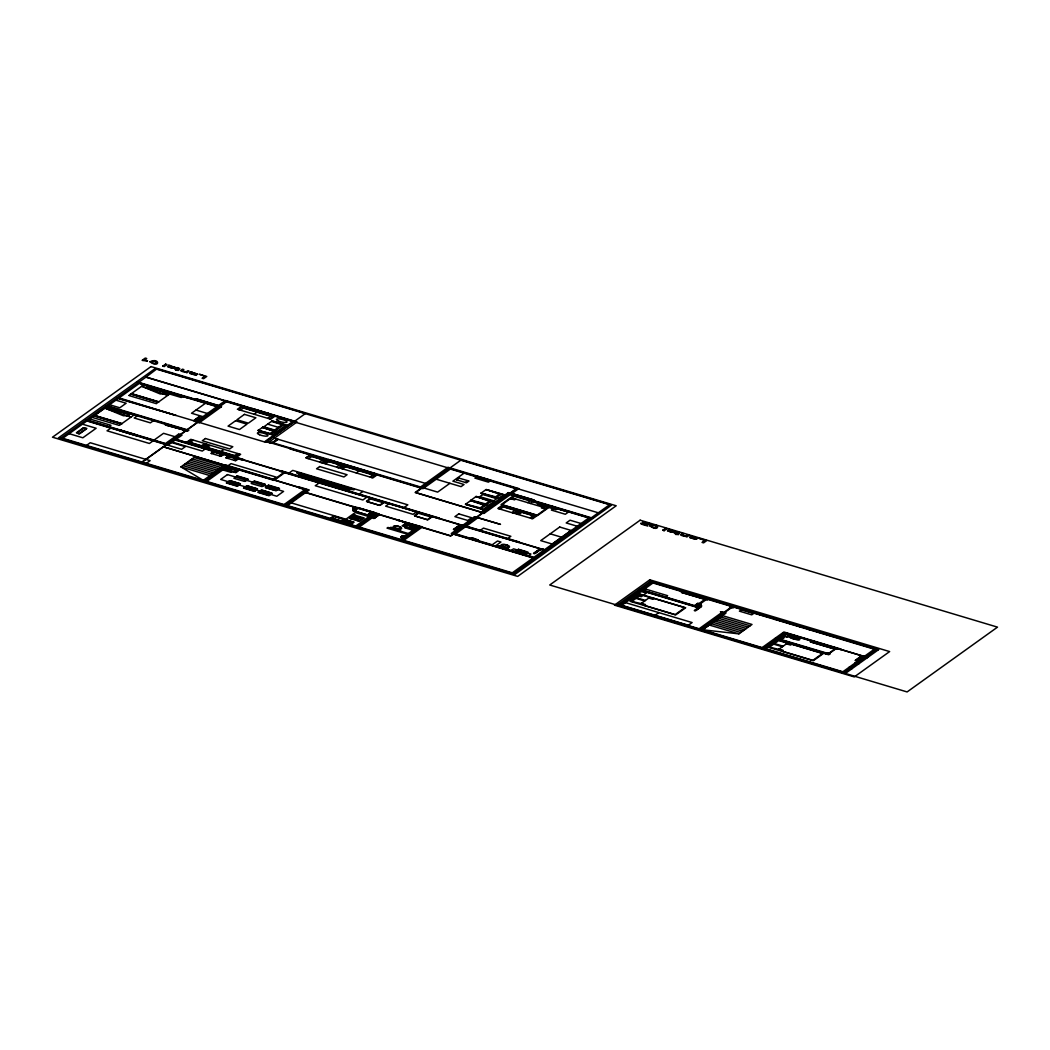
<?xml version="1.0" encoding="UTF-8"?>
<svg xmlns="http://www.w3.org/2000/svg" width="1050" height="1050" viewBox="0 0 1050 1050"><rect width="100%" height="100%" fill="white"/><g stroke="black" fill="none" stroke-linecap="round" stroke-linejoin="round"><path stroke-width="1.5" d="M353.483 510.746L353.141 506.402L353.049 510.641L354.362 510.812L354.441 507.006L353.732 506.848L353.653 510.641M355.228 518.346L357.079 519.383L355.792 519.33M355.884 509.985L356.121 507.531L354.428 507.058M356.147 509.775L356.409 507.544L354.441 507.006M404.342 536.379L402.321 535.776L405.011 536.419M470.754 500.299L489.667 505.995M475.939 496.532L493.487 501.848L488.578 505.365L470.544 500.483L488.092 505.824L483.184 509.342L465.347 504.276L484.168 509.946M358.037 517.65L357.013 517.256M642.259 523.753L643.821 523.569A22.47 5.513 13.7 0 1 646.629 523.832L650.567 523.937M521.22 552.3L521.561 552.261M668.916 530.972L668.981 530.906A15.474 3.793 13.7 0 1 671.711 531.497L672.315 531.654A7.166 1.759 13.7 0 0 673.103 531.838L675.662 531.969M691.071 537.6L691.136 537.534A15.474 3.793 13.7 0 1 693.866 538.125L694.457 538.269A7.166 1.759 13.7 0 0 695.244 538.466L697.922 538.414L692.396 536.616M182.332 370.689L183.829 369.6L182.424 369.18L180.981 370.23A6.641 1.627 13.7 0 0 180.836 370.348M682.29 534.87L683.786 533.781L682.382 533.361L680.872 534.45A6.641 1.627 13.7 0 1 680.886 534.45M675.688 531.956L672.184 530.303M167.593 366.345L168.591 365.61A13.506 3.308 13.7 0 0 168.787 365.413M189.735 372.973L190.746 372.238A13.506 3.308 13.7 0 0 190.942 372.041M667.538 530.526L668.548 529.778A13.506 3.308 13.7 0 0 668.732 529.594M689.692 537.154L690.69 536.406A13.506 3.308 13.7 0 0 690.887 536.222M353.522 518.398L355.215 518.464M355.858 516.718L357.184 516.6M147.131 361.016L147.499 360.741A9.266 2.271 13.7 0 0 144.244 360.242L146.685 358.483L145.281 358.063L142.144 360.321L143.049 360.583A7.507 1.837 13.7 0 1 147.144 361.042M92.151 417.126L106.404 406.901M108.662 409.461L109.856 408.594M129.019 395.338L143.259 385.127M109.449 409.723L110.46 409.001M145.517 387.673L146.724 386.807M146.304 387.936L147.315 387.214M177.988 368.511L174.956 369.246L176.374 369.666L175.586 370.23L178.789 370.387L178.067 369.876L179.366 368.944A7.429 1.824 13.7 0 0 179.629 368.694M109.069 426.641L110.946 425.303L89.736 418.95M126.879 415.656L128.599 414.422M86.494 445.423L90.234 442.733L150.097 460.648L146.344 463.326M110.801 428.111L107.047 430.802L149.402 443.481L153.156 440.79M127.667 415.918L129.636 414.514M164.154 390.915L162.724 391.952L181.322 397.517L182.752 396.48M119.529 425.316L133.783 415.091M163.748 393.868L165.454 392.648M164.535 394.144L166.504 392.726M137.393 415.8L134.269 418.031L150.399 422.861L153.523 420.63M156.384 403.528L170.638 393.317M120.304 430.959L121.249 430.29M172.633 393.448L173.565 392.779M189.538 397.556L188.606 398.226L172.725 393.383M174.169 415.367L175.101 414.697M175.809 415.354L119.057 397.924L139.243 383.46L216.851 406.678M176.032 415.419L118.125 398.593L107.809 405.996L188.843 430.238L187.701 431.064L106.864 406.665L87.859 420.289L165.467 443.52L178.526 434.162L181.952 435.186L176.164 439.333L243.718 459.546L242.786 460.215L175.232 440.002L167.961 445.213M154.061 440.108L163.537 433.309L174.956 436.721M205.446 403.266L191.546 413.241L202.952 416.653M194.801 420.013L198.437 417.414M194.289 420.879L199.159 422.848L221.55 406.665L196.035 398.803L218.492 405.51M194.512 420.945L199.894 417.099L198.975 416.824L193.856 420.499L196.678 421.155L225.488 400.496L297.071 421.929L269.391 441.761L420.525 486.99L448.022 467.276L518.818 488.578L483.906 513.463L480.546 512.544L508.371 492.594L534.332 500.128L511.888 493.408M195.156 421.654L196.088 420.971M178.736 434.227L181.466 435.041M184.485 430.106L165.218 424.909L187.215 430.92M197.676 421.89L218.689 406.822L138.141 382.725M176.846 440.488L177.791 439.806M186.375 442.378L190.798 439.333L207.375 444.308L203.136 447.392M189.919 442.614L193.016 440.396L192.399 439.976L191.441 439.688L187.596 442.444L202.519 446.906L206.561 444.071M237.352 409.329L241.618 406.284M238.363 409.631L242.301 406.809L273.564 416.167L269.614 418.989M240.699 409.973L243.718 407.807M192.819 445.266L193.751 444.596M251.265 409.172L252.197 408.489L268.078 413.346M201.219 446.001L204.317 443.769L206.364 444.15M208.399 444.649L204.461 447.471L235.725 456.829L239.662 454.007M205.209 448.967L202.282 451.067L172.318 442.089M207.007 447.654L210.026 445.489M275.061 479.745L225.067 464.783L203.306 480.375L180.941 466.896L194.053 457.498L223.099 466.2M254.087 414.238L257.053 412.125M213.583 451.5L211.076 453.377L221.077 456.343M211.378 453.482L213.964 451.789L222.915 454.479L220.539 456.173M268.17 413.28L267.225 413.949L251.357 409.106M214.738 452.34L211.654 453.456M220.973 451.513L223.926 449.4M267.999 418.136L271.018 415.984M221.511 454.374L219.66 455.7L220.605 456.133M270.624 419.291L274.89 416.233M221.091 456.343L223.637 454.519M258.786 430.513L271.451 433.794M262.868 427.573L274.549 431.576M263.366 427.192L271.937 421.05M228.257 455.897L225.75 457.774L235.659 460.74L238.311 458.902M229.412 456.737L226.209 457.892L228.637 456.186L237.589 458.863L235.213 460.569L234.334 460.097L236.184 458.758M234.308 455.831L237.326 453.666M236.394 457.354L240.66 454.296M274.693 430.027L282.188 424.673M270.401 433.479L273.499 431.261M226.472 465.688L204.658 481.333L141.684 462.486L174.077 439.281L284.274 472.251L273.761 479.784L163.564 446.801M275.297 430.762L283.881 424.62M226.577 465.846L204.894 481.399L284.97 505.365L306.666 489.812L163.511 446.854M270.952 434.149L275.048 431.222M228.113 465.701L231.039 463.601L276.098 477.094L273.184 479.181M223.624 469.573L227.404 467.001M229.569 469.376L227.364 468.983L230.423 469.639M265.44 442.168L294.197 421.549L226.892 401.415L174.326 439.097L464.31 525.866L516.561 488.408M227.509 469.757L229.228 468.523M227.627 469.901L229.701 468.536L236.775 470.676M271.058 442.26L270.113 442.929L265.033 441.42L292.714 421.575L227.968 402.202M232.089 471.568L231 472.356L222.784 469.901M234.688 469.704L235.764 468.943M277.213 439.005L271.556 443.297L270.191 442.877M273.538 442.365L277.161 439.766M273 442.956L278.119 439.281M235.161 472.041L236.88 470.807M229.517 480.677L226.327 482.961L237.274 486.242L240.463 483.958M227.115 482.816L229.924 480.808M234.045 478.17L237.234 475.886L248.181 479.167L244.991 481.451M234.452 478.301L237.261 476.28M237.248 485.848L240.056 483.84M244.584 481.333L247.393 479.312M290.784 448.284L289.813 448.757L291.178 449.164M292.044 448.547L291.113 449.216L423.006 488.683L450.384 469.061L517.742 489.221M246.684 485.822L243.495 488.106L254.454 491.387L257.644 489.103M244.282 487.961L247.104 485.94M251.213 483.315L254.402 481.031L265.361 484.299L262.172 486.596M251.632 483.433L254.441 481.425M254.415 490.993L257.224 488.972M261.752 486.465L264.574 484.457M310.012 454.873L305.773 457.971L310.629 455.359L325.553 459.821L321.615 462.656L306.626 458.207M261.201 490.127L258.011 492.424L268.971 495.692L272.16 493.408M265.348 487.397L268.537 485.113L279.484 488.394L276.294 490.678M258.799 492.266L261.621 490.258M265.755 487.528L268.577 485.507M311.929 456.277L308.831 458.496L306.784 458.128M288.986 473.091L292.74 470.4L407.82 504.84L404.079 507.531M268.931 495.298L271.74 493.29M275.887 490.56L278.696 488.539M323.229 459.651C314.921 462.814 326.301 464.691 326.773 459.887M326.996 459.952L322.77 463.05L327.626 460.438L342.549 464.901L338.599 467.736L323.61 463.286M327.6 460.136L328.545 459.467M329.595 459.874L343.967 464.179M328.978 460.543L329.91 459.874M328.912 461.357L325.815 463.575L323.767 463.208M284.077 504.551L304.894 489.628L298.764 487.791L299.696 487.121L309.251 489.969L287.503 505.575M340.213 464.73C331.905 467.893 343.284 469.77 343.757 464.966M344.873 464.454L359.244 468.746M319.029 483.026L315.276 485.717L362.906 499.971L366.66 497.28M340.502 468.326L344.439 465.504L375.703 474.849L371.766 477.684M342.838 468.654L345.844 466.502M360.163 469.022L374.351 473.458M359.546 469.691L360.202 469.232M356.239 472.933L359.192 470.807M373.551 473.799L374.535 473.327M370.138 476.831L373.157 474.666M374.837 474.272L375.769 473.602M372.763 477.973L377.016 474.928M359.218 494.104L362.972 491.413M331.511 517.952L333.703 516.39M332.377 518.031L334.189 516.731M366.45 501.27L370.427 498.409M366.962 501.428L370.479 498.908M354.493 510.983L358.693 507.977M342.208 520.971L344.019 519.671M343.127 521.233L344.938 519.934L352.59 522.231M349.781 518.293L354.152 515.156M351.816 517.099L352.616 516.521M352.459 517.283L353.259 516.718M350.923 518.634L355.294 515.497M351.107 518.844L355.792 515.484M354.992 519.461L355.228 519.527M358.864 516.967L360.504 517.847M351.133 523.832L353.325 522.257M379.627 505.208L383.145 502.688M358.181 520.971L362.867 517.611M380.139 505.365L384.116 502.504M367.605 514.907L371.805 511.901M372.251 512.413L367.973 514.644M369.429 515.458L373.629 512.439M369.705 515.537L373.905 512.531M388.789 503.908L385.665 506.152L413.044 514.342L416.167 512.098M378.013 513.594L359.258 527.048L400.326 539.332L419.081 525.893M374.601 517.926L378.223 515.314M396.992 519.921L422.494 526.916L403.751 540.356L512.282 572.827L533.019 557.97L451.29 533.505L474.548 516.836L500.509 524.383L478.052 517.663L466.384 526.168L519.501 542.062L518.897 542.496M397.228 519.986L418.136 526.562M449.925 483.302L437.64 492.109L423.951 488.014M464.074 473.156L452.891 481.176L464.021 484.509L461.068 486.636L436.236 479.207M398.055 520.551L399 519.881M456.383 479.614L458.561 478.052M456.724 479.719L458.902 478.157M389.826 527.992L390.836 527.271L400.575 530.184L399.564 530.906M414.369 515.602L418.346 512.754M414.881 515.76L418.399 513.24M403.659 525.932L405.379 524.698M398.961 529.699L400.404 530.066M465.347 482.462L467.854 480.677M475.44 476.556L476.372 475.886M405.838 527.021L404.775 527.796L412.978 530.263M408.437 525.171L409.539 524.383L417.742 526.837M477.422 476.293L491.111 480.388M411.193 527.349L413.031 527.769M403.751 526.063L410.865 528.202L412.926 526.851M411.298 528.216L413.017 526.982M411.049 527.363L413.976 528.202M411.219 527.205L413.779 527.94M401.034 536.918L401.743 536.353A5.106 1.247 13.7 0 0 403.082 536.786L402.517 537.088M402.478 535.881L403.541 536.196M402.098 537.246L400.864 536.812L402.15 537.193M413.136 529.725L416.771 527.126M427.547 519.553L431.051 517.033M428.059 519.697L432.036 516.849M436.839 518.28L437.771 517.611M438.519 518.464L279.864 471.306L280.796 470.636L439.399 518.109L438.795 518.543M491.4 481.333L492.345 480.664M471.135 500.154L476.175 496.401L495.075 502.018M465.741 504.131L470.663 500.601M481.176 493.067L486.098 489.536L503.527 494.76L498.619 498.277L480.769 493.146L499.603 498.881M471.699 500.312L486.911 504.262M476.608 496.794L490.626 501.598M466.292 504.289L481.504 508.239M471.201 500.771L485.218 505.575M481.74 493.224L496.939 497.175M486.649 489.707L500.653 494.511M480.244 507.859L483.958 505.194M485.651 503.882L489.366 501.217M495.679 496.794L499.393 494.13M480.913 508.659L485.822 505.142M486.308 504.683L491.216 501.165M496.348 497.595L501.257 494.077M454.466 528.872L458.929 525.788M455.175 529.082L459.519 525.971M460.701 525.105L462.945 525.158M460.976 525.184L454.519 529.804L453.429 529.476L459.572 525.066L462.039 525.801M517.02 488.539L509.709 493.789L590.927 518.096L609.932 504.473L461.173 459.952L415.734 492.529L482.803 512.61M513.594 495.626L501.086 504.591L537.6 515.511L550.095 506.546M510.405 498.619L501.966 504.656L537.101 515.169L545.541 509.132L542.561 507.084L515.629 499.039L510.405 498.619L514.513 499.839L515.629 499.039M498.697 508.699L497.871 508.436L502.123 505.365L518.884 510.379L514.461 513.437L498.697 508.699L502.753 505.851L517.676 510.313L513.936 513.293M504.039 506.769L499.852 508.909M480.336 530.342L483.459 528.111L510.838 536.301L507.714 538.545M471.831 538.02L471.109 538.309L474.377 538.611L473.34 538.453A5.106 1.247 13.7 0 1 473.091 538.768M472.671 538.571L471.083 538.099L473.944 538.873M515.34 510.142L512.242 512.374L512.859 512.794M527.73 502.648L530.106 500.955L514.592 496.309L511.967 498.186L514.474 498.947M476.385 539.687L478.262 539.949L475.151 539.359M477.12 539.608L476.398 539.897M477.816 539.818L473.34 538.453M515.944 513.765L520.183 510.72L536.944 515.734L532.599 518.792L515.996 513.844M530.46 503.475L532.836 501.769L548.349 506.415L545.724 508.292L543.217 507.544M516.863 514.041L520.813 511.206L535.736 515.668L531.786 518.503M522.099 512.124L519.002 514.342L516.954 513.962M538.886 503.055L537.442 504.079L556.041 509.644L557.484 508.607M542.561 507.084L541.433 507.898L545.541 509.132M533.4 515.497L530.303 517.729L531.878 518.438M551.696 506.887L552.628 506.205M497.687 546.433L498.697 545.711L508.436 548.625L507.426 549.347M506.822 548.139L508.266 548.507M516.915 542.246L517.847 541.577M518.621 542.417L465.439 526.837L455.661 533.859L492.201 544.793L497.49 541.012L500.916 542.036L495.626 545.816L533.951 557.288L543.742 550.279L539.674 549.019L533.531 553.429L534.621 553.757L541.078 549.137M511.245 550.449L513.503 548.835L517.427 550.003M567.669 511.665L568.601 510.983M513.411 550.974L526.706 554.951M519.159 549.924L517.322 551.25L524.475 553.416L526.352 552.077M519.829 552.484L520.826 552.182M528.649 555.647L530.893 554.033L526.89 552.838M534.568 552.825L539.018 549.741M535.277 553.035L539.739 549.951M540.803 549.045L544.688 549.596L588.788 517.978L510.484 494.55M542.102 549.78L543.047 549.111M677.946 532.678L674.914 533.426L676.318 533.846L675.531 534.411L678.733 534.568L678.011 534.043L679.311 533.111M617.164 605.168L650.514 581.267L878.706 649.556L845.368 673.457M620.589 606.191L653.94 582.291M641.379 603.343L648.756 598.054L653.992 598.474L684.797 607.701L675.163 614.591L644.372 605.378L641.379 603.343L645.488 604.577L644.372 605.378M642.049 603.803L631.772 601.427L636.024 598.369L644.7 600.967M649.924 598.146L650.606 597.66L641.025 594.786L636.773 597.844L645.448 600.429M653.992 598.474L652.864 599.288L648.756 598.054M665.726 597.017L667.603 595.678L644.792 588.853M655.069 615.287L658.822 612.596M693.525 606.296L697.869 603.251L701.229 604.183L696.951 607.32L638.558 589.837M705.482 597.726L703.723 599.051L681.266 592.331L707.228 599.878L708.908 598.749M699.812 606.9L695.349 609.984L696.308 610.273M696.071 610.194L700.416 607.071M698.211 629.423L722.649 611.901M731.548 605.522L729.553 606.952L732.979 607.976L734.974 606.546M701.636 630.446L726.075 612.924L720.405 611.835L721.757 612.544M742.363 609.709L743.295 609.039M738.885 633.859L751.997 624.461L722.636 615.681L702.542 629.764L738.885 633.859L709.301 625.026M766.999 617.085L767.944 616.403M775.018 619.487L775.963 618.804M761.184 648.27L783.864 631.995L841.076 649.136L840.472 649.569M764.597 649.294L787.29 633.019M780.872 637.836L780.032 638.295M782.197 637.928L781.778 637.534A5.106 1.247 13.7 0 0 783.195 637.928M785.964 634.436L784.153 636.221M781.883 637.573L783.523 637.862M781.778 638.872L781.147 638.242M781.607 637.665A5.106 1.247 13.7 0 1 782.959 638.098L783.668 637.521M799.667 626.85L800.599 626.181M786.594 636.825L788.747 635.276M779.074 649.11L786.45 643.821L791.687 644.241L822.491 653.467L812.858 660.358L782.066 651.144L779.074 649.11L783.182 650.344L782.066 651.144M779.743 649.569L769.466 647.194L773.719 644.149L782.394 646.734M787.618 643.913L788.301 643.427L778.719 640.553L774.467 643.611L783.142 646.196M808.986 629.646L809.918 628.976M791.687 644.241L790.558 645.054L786.45 643.821M833.621 637.022L834.553 636.339M825.313 653.743L826.757 652.706L830.117 653.638L828.739 654.767L774.677 638.584M834.501 647.154L832.611 648.506L810.167 641.786L836.128 649.333L836.994 648.847M838.517 649.307L839.449 648.624M840.197 649.477L782.933 632.678M856.249 659.925L860.606 656.814M856.853 660.109L861.315 657.024M862.378 656.119L864.622 656.184M862.654 656.197L856.196 660.831L855.107 660.503L861.249 656.092L867.116 657.864M841.942 672.433L875.293 648.533M850.054 668.01L856.8 663.18M358.076 519.763L356.199 519.632M360.426 518.083L359.034 517.991L359.927 517.965M520.157 552.471L521.456 552.208M357.591 519.645L356.685 519.697M356.396 516.81L357.197 516.744M354.06 518.49L355.097 518.451M258.077 430.369L272.856 434.713L276.938 431.786L262.369 427.416M520.564 551.854L520.918 551.919M358.536 517.191L359.363 517.571M355.044 519.107L355.53 519.291M409.854 526.864L410.222 526.942M397.569 529.279L399.249 529.016A6.011 1.47 13.7 0 0 399.354 526.601L398.383 526.312A6.011 1.47 13.7 0 0 393.684 527.349L393.855 528.163M505.431 547.719L507.111 547.457A6.011 1.47 13.7 0 0 507.216 545.042L506.244 544.753A6.011 1.47 13.7 0 0 501.546 545.79L501.716 546.617M143.443 385.061L145.005 385.258M106.588 406.836L108.15 407.046M156.188 403.594L129.124 395.627M119.267 425.381L92.269 417.414M226.564 468.536L227.732 468.812M174.011 367.408L171.99 367.054A12.154 2.979 13.7 0 0 169.444 366.437L169.588 366.345A3.833 0.945 13.7 0 1 170.166 366.135L174.234 367.172M196.153 374.036L194.132 373.682A12.154 2.979 13.7 0 0 191.599 373.065L191.73 372.973A3.833 0.945 13.7 0 1 192.308 372.763L196.389 373.8M673.956 531.589L671.829 531.208A12.154 2.979 13.7 0 0 669.388 530.617L669.533 530.526A3.833 0.945 13.7 0 1 670.11 530.303L671.803 530.486M696.111 538.217L693.971 537.836A12.154 2.979 13.7 0 0 691.543 537.246L691.688 537.154A3.833 0.945 13.7 0 1 692.265 536.931L696.334 537.981M226.721 468.576L227.614 468.799M146.987 386.741L166.333 392.438M147.577 387.148L165.283 392.359M110.119 408.529L129.465 414.225M110.722 408.936L128.428 414.133M234.924 472.067L227.692 469.928M405.523 524.672L412.847 526.811M519.317 549.898L526.247 551.946M524.331 553.429L517.466 551.408M240.332 410.025L239.544 409.881M263.996 426.93L275.848 430.369M237.668 453.613L238.507 453.758M342.497 468.72L341.644 468.562M520.734 552.878L519.999 552.641M229.609 469.376L230.698 469.717M358.654 517.768L359.297 517.794M359.389 518.188L358.273 517.676M262.776 427.298L257.985 430.487L273.669 435.212M355.845 516.981L357.696 517.755M359.349 517.283L360.531 517.584M353.443 518.871L354.769 519.383M357.354 519.186L358.181 519.264M499.104 546L507.609 548.52M506.927 549.058L498.566 546.564M786.174 634.41L788.642 635.119M379.641 505.404L366.791 501.598M427.639 519.75L415.131 515.931M646.275 523.399L647.076 523.477A5.893 1.444 13.7 0 0 648.388 523.569L642.784 521.876L650.685 523.871M646.104 523.386C628.688 521.745 660.266 529.344 642.259 523.858M170.192 365.807L175.836 367.618L173.158 367.671A7.166 1.759 13.7 0 1 172.357 367.474L171.78 367.316A15.474 3.793 13.7 0 0 169.142 366.66M192.334 372.435L197.977 374.233L195.3 374.299A7.166 1.759 13.7 0 1 194.512 374.102L193.922 373.944A15.474 3.793 13.7 0 0 191.297 373.288M670.136 529.974L674.192 531.352M354.834 518.293L355.373 518.661M358.785 517.991L358.339 517.913M355.622 518.411L356.593 518.674M788.642 635.827L791.674 636.471A6.011 1.47 13.7 0 1 799.798 639.542L799.536 639.726A6.011 1.47 13.7 0 1 790.151 637.56L787.631 636.549M427.022 519.632L414.763 515.957M713.108 622.348L742.626 631.181M711.204 623.687L740.749 632.52M168.722 365.085L170.192 365.518M190.877 371.713L192.334 372.146M668.666 529.253L670.136 529.699M690.821 535.881L692.278 536.327M224.713 401.048L227.994 402.032L224.332 401.323M449.492 468.339L598.303 512.807M514.671 488.066L518.096 489.09M241.736 407.216L273 416.574M243.403 408.03L270.703 416.207M238.468 409.566L269.719 418.924M271.832 420.748L287.385 425.394L278.263 431.931L262.71 427.271M271.569 420.932L285.941 425.237L277.371 431.379L262.986 427.074M283.329 425.014L271.924 421.575M459.204 478.183L468.996 481.018L466.489 482.803L456.789 479.902M136.749 381.767L221.235 407.019M507.924 492.909L593.145 518.332M138.272 382.633L218.348 406.599L225.986 401.139L145.898 377.173L86.008 420.105L166.779 444.268L197.846 421.995L117.075 397.832M551.788 506.809L567.761 511.599M505.116 494.931L486.124 489.549M267.658 424.121L278.434 427.35M581.083 523.504L570.032 520.209L566.212 522.952L577.251 526.247M195.969 410.064L207.375 413.477M131.434 393.606L158.812 401.796M131.211 393.763L158.589 401.953M130.987 393.921L158.366 402.111M130.764 394.078L158.143 402.281M274.391 438.178L425.526 483.407M502.228 506.231L517.151 510.694M520.288 511.573L535.211 516.036M503.751 506.979L515.051 510.352M521.824 512.321L533.111 515.707M276.452 439.543L277.371 439.819M198.227 417.362L199.146 417.637M272.829 442.142L273.748 442.417M194.604 419.961L195.51 420.236M266.608 441.564L421.588 487.869M327.692 460.071L374.929 474.206M198.069 422.061L265.611 442.273L294.118 421.837L449.033 468.195L415.144 492.489L484.417 513.24M310.118 455.726L325.041 460.202M327.101 460.819L342.024 465.281M343.862 465.911L375.139 475.256M311.64 456.474L322.941 459.861M328.624 461.567L339.924 464.94M345.529 466.725L372.842 474.889M115.907 400.181L126.144 403.239L119.792 407.794L109.554 404.736M340.607 468.248L371.871 477.606M550.226 533.82L561.632 537.232M105.827 405.891L186.664 430.014M474.088 517.164L477.514 518.188M208.294 444.714L239.558 454.072M190.207 442.417L201.508 445.791M207.323 447.431L234.623 455.595M188.107 442.076L203.031 446.539M205.026 447.064L236.289 456.422M94.579 415.38L121.957 423.57M94.356 415.538L121.734 423.741M742.731 609.433L767.379 616.809M775.399 619.211L800.034 626.587M809.353 629.37L833.989 636.746M94.132 415.708L121.511 423.898M649.569 581.936L877.774 650.226M93.896 415.866L121.275 424.056M704.327 598.553L707.753 599.576M369.967 498.75L383.657 502.845M417.887 513.082L431.576 517.178M213.649 452.012L222.6 454.702M228.323 456.409L237.274 459.086M458.679 525.709L459.769 526.037M538.781 549.662L539.871 549.99M171.636 442.575L185.325 446.67L181.65 449.308L86.914 420.971L62.724 438.309L203.306 480.375M367.211 501.598L379.194 505.181M534.424 552.786L535.526 553.114M454.322 528.832L455.424 529.161M121.157 430.356L137.117 435.133L136.277 435.737L120.396 430.894M697.423 603.501L700.849 604.524M696.636 604.065L701.636 605.614L694.312 610.588L695.415 610.916L701.558 606.506L699.103 605.771M721.862 612.465L725.288 613.489M864.636 656.171L868.061 657.195M699.562 606.821L700.665 607.149M274.457 479.981L307.768 489.956L304.762 492.096L450.555 535.723L464.061 526.05L284.957 472.461L274.116 480.414L227.548 466.476L206.732 481.399L355.832 526.024L374.587 512.571L379.247 514.106L373.144 518.241L374.049 518.516L379.181 514.841L377.121 514.224M639.489 589.168L697.883 606.637M865.883 656.906L784.888 632.664L763.074 648.309L700.796 629.659L733.11 606.493L876.396 649.372L844.069 672.538L763.534 648.441L785.229 632.887L836.102 648.113L827.912 653.979L777.039 638.754M865.764 656.985L836.601 648.257L828.279 654.229L776.908 638.846M833.293 648.021L836.706 649.044M226.931 466.922L227.614 467.132L223.414 469.442M785.767 634.121L789.469 635.237L786.804 637.14L783.09 636.038M860.357 656.736L861.446 657.064M82.438 424.174L96.127 428.269L82.845 437.784L69.156 433.689M641.104 591.491L646.341 593.066L641.248 596.715L635.998 595.153M357.473 507.609L374.325 512.505L357.63 507.504L353.128 510.733L369.823 515.721L353.273 510.615M192.176 458.85L221.222 467.539M720.733 617.006L750.12 625.8M377.514 515.104L378.433 515.379M417.126 527.284L412.926 529.607L413.608 529.804M190.299 460.189L219.345 468.877M718.83 618.345L748.243 627.152M781.147 636.996L783.536 637.613M782.171 637.521L783.786 638.098L782.959 638.098M781.029 637.508L782.591 637.98L780.675 637.77M855.999 659.859L857.102 660.174M779.691 638.033L782.381 638.676L779.966 638.269M188.423 461.541L217.468 470.229M268.157 485.389L279.116 488.67M716.927 619.684L746.366 628.491M236.854 476.162L247.813 479.43M254.034 481.294L264.981 484.575M373.892 517.702L374.798 517.978M775.622 637.914L829.815 653.992M368.957 516.613L355.267 512.505L345.896 519.238L291.257 502.884M855.435 662.773L858.847 663.797M186.546 462.879L215.591 471.568M715.011 621.023L744.489 629.842M777.735 639.883L823.358 653.533L813.356 660.699L767.721 647.049M854.871 663.167L856.236 663.574M265.952 487.659L275.546 490.534L265.847 487.738M234.544 478.511L244.23 481.307M251.711 483.656L261.411 486.439M184.682 464.218L213.714 472.92M354.441 515.183L355.136 515.379M182.805 465.557L211.851 474.259M408.384 533.544L387.962 527.441L387.03 528.111L407.452 534.227M230.383 480.756L239.964 483.617M247.564 485.887L257.145 488.762M271.661 493.067L262.08 490.206L271.543 493.146M230.278 480.834L239.859 483.696M247.446 485.966L257.027 488.841M180.941 466.896L209.974 475.611M849.24 667.209L850.605 667.616M848.676 667.603L852.101 668.627M226.695 482.698L237.654 485.979M243.876 487.843L254.822 491.111M258.392 492.148L269.338 495.429M625.551 602.648L692.108 622.558L688.354 625.249L621.797 605.338M404.027 536.681L402.098 536.471L403.659 536.931M401.743 536.353L401.494 536.524A5.106 1.247 13.7 0 1 402.924 536.904M335.068 516.797L352.774 522.099L350.582 523.661L332.876 518.359M401.152 536.839L403.554 537.456M344.623 520.157L352.327 522.401M344.374 520.341L352.078 522.585M344.19 520.472L351.829 522.769M351.776 522.808L343.928 520.669L351.514 523.005M343.613 520.892L351.317 523.136M343.337 521.089L351.054 523.333M618.109 604.498L846.3 672.788M169.654 392.634L170.546 393.041M132.786 414.422L133.691 414.816M356.317 518.713L357.039 518.818M356.685 518.831L357.643 519.356M411.246 527.376L412.834 527.94M695.258 538.794L696.57 539.241L689.627 537.587M673.103 532.179L674.428 532.626L667.472 530.959M195.3 374.627L196.626 375.073L189.669 373.419M173.158 367.999L174.471 368.445L167.488 366.752M141.579 386.334L167.895 395.286A5.932 1.457 13.7 0 0 160.256 393.986L143.089 386.846M104.711 408.122L131.04 417.06A5.932 1.457 13.7 0 0 123.401 415.761L106.234 408.634M410.196 527.205L409.854 527.048M357.328 517.637L355.911 517.059M677.814 532.337L676.974 531.746L679.521 532.652M177.857 368.156L177.017 367.566L179.576 368.471M354.756 519.225L353.496 518.674M356.961 518.936L358.168 519.527M229.622 469.626L229.359 469.573M682.342 535.211L686.149 535.986A6.116 1.496 13.7 0 0 686.451 535.828L687.697 534.949L689.089 535.369L686.831 536.983L685.729 536.379A3.189 0.787 13.7 0 1 683.314 535.986A3.045 0.748 13.7 0 1 680.636 534.857M168.984 367.001L169.102 367.093A2.704 0.669 13.7 0 0 173.316 368.064M691.071 537.784L691.202 537.889A2.704 0.669 13.7 0 0 695.415 538.873M191.113 373.603L191.257 373.721A2.704 0.669 13.7 0 0 195.471 374.692M182.346 370.991L186.204 371.818A6.116 1.496 13.7 0 0 186.506 371.661L187.74 370.768L189.144 371.188L186.887 372.816L185.784 372.199A3.189 0.787 13.7 0 1 183.356 371.805A3.045 0.748 13.7 0 1 180.692 370.676M668.916 531.156L669.047 531.261A2.704 0.669 13.7 0 0 673.26 532.245M473.708 538.952A5.106 1.247 13.7 0 1 474.219 538.716M679.573 532.875A7.429 1.824 13.7 0 1 679.271 533.098M151.371 362.224L153.825 363.431L156.24 363.103A20.659 5.066 13.7 0 0 156.752 362.709L155.203 361.305L152.079 361.476A21.302 5.224 13.7 0 0 151.567 361.869L151.384 362.171M651.328 526.404L653.769 527.599L656.197 527.271A20.659 5.066 13.7 0 0 656.696 526.877L655.148 525.472L652.024 525.656A21.302 5.224 13.7 0 0 651.512 526.05L651.328 526.404M149.953 361.777C159.915 369.075 160.322 357.079 149.966 361.751M649.911 525.958C660.082 533.242 660.161 521.194 649.911 525.919M799.273 639.384L798.827 639.594A5.591 1.378 13.7 0 1 790.414 637.389L791.424 636.654A5.591 1.378 13.7 0 1 799.247 639.306L799.273 639.384M156.831 368.891L146.081 377.042L294.394 421.417L305.589 413.398L156.831 368.891M151.016 366.581L52.5 437.207L517.663 576.398L616.179 505.772L151.016 366.581M155.006 368.681L58.367 437.955L514.762 574.534L611.402 505.247L155.006 368.681M85.759 420.276L60.69 438.257L141.461 462.42L166.53 444.452L85.759 420.276M162.907 366.069L164.299 366.489L162.907 366.069M165.585 364.14L163.327 365.767L164.719 366.188L166.989 364.56L165.585 364.14M83.278 427.809L76.427 432.731L79.708 433.716L86.559 428.794L83.278 427.809M83.974 428.019L77.123 432.928L78.894 433.952L86.691 428.348L83.974 428.019M199.618 374.325L204.868 376.267L202.112 378.249L203.621 378.696L206.745 376.464L199.618 374.325M205.419 438.506L202.296 440.751L229.674 448.941L232.798 446.709L205.419 438.506M235.581 420.735L228.073 426.116L239.492 429.529L246.986 424.148L235.581 420.735M244.453 414.369L236.946 419.751L248.364 423.163L255.859 417.782L244.453 414.369M227.391 467.526L224.792 469.389L235.856 472.697L238.455 470.833L227.391 467.526M227.43 474.6L220.684 479.443L276.806 496.256L283.579 491.4L227.43 474.6M297.373 472.592L296.796 472.999L299.618 474.508L349.624 489.471L354.322 489.628L297.373 472.592M301.035 473.484L299.237 474.784L349.243 489.746L351.041 488.447L301.035 473.484M319.699 466.541L316.562 468.773L343.941 476.962L347.064 474.731L319.699 466.541M304.513 492.279L285.889 505.641L356.842 526.864L375.467 513.516L304.513 492.279M333.559 516.023L330.737 518.044L351.277 524.186L354.086 522.165L333.559 516.023M353.968 514.946L349.283 518.306L359.546 521.378L364.232 518.018L353.968 514.946M375.926 513.647L357.302 527.008L401.1 540.107L419.724 526.759L375.926 513.647M404.67 524.042L402.084 525.906L413.149 529.213L415.734 527.349L404.67 524.042M476.293 477.094L474.889 478.091L488.447 482.147L489.851 481.149L476.293 477.094M420.643 527.034L402.019 540.383L513.358 573.707L534.923 558.246L453.692 533.938L450.752 536.038L420.643 527.034M482.803 494.484L479.784 496.663L493.736 500.837L496.768 498.671L482.803 494.484M458.758 513.87L454.926 516.626L467.788 520.472L471.621 517.729L458.758 513.87M464.507 526.181L453.889 533.807L535.106 558.114L545.738 550.489L464.507 526.181M509.512 493.92L464.756 526.011L545.987 550.305L590.743 518.227L509.512 493.92M554.426 507.924L551.394 510.09L565.346 514.264L568.378 512.098L554.426 507.924M518.464 549.268L515.432 551.447L524.895 554.282L527.927 552.103L518.464 549.268M559.702 527.021L540.75 540.619L552.156 544.031L571.108 530.434L559.702 527.021M640.133 520.196L549.741 584.994L907.108 691.937L997.5 627.139L640.133 520.196M662.852 530.237L664.256 530.657L662.852 530.237M665.543 528.321L663.272 529.935L664.676 530.355L666.934 528.741L665.543 528.321M699.576 538.506L704.826 540.448L702.069 542.417L703.579 542.876L706.703 540.632L699.576 538.506M649.806 579.81L614.46 605.141L854.28 676.909L889.626 651.577L649.806 579.81M640.526 590.1L619.329 605.299L700.101 629.462L732.428 606.296L707.332 598.776L696.203 606.756L640.526 590.1M651.656 582.12L640.776 589.916L695.31 606.244L706.191 598.447L651.656 582.12M640.041 594.116L630.039 601.283L675.662 614.933L685.663 607.766L640.041 594.116M741.326 609.788L739.423 611.153L751.747 614.841L753.638 613.476L741.326 609.788M787.356 636.982L787.356 636.982M505.942 544.819L505.798 544.793A5.591 1.378 13.7 0 0 502.477 546.066L506.192 547.168A5.591 1.378 13.7 0 0 507.321 545.252L505.942 544.819M398.081 526.378L397.937 526.352A5.591 1.378 13.7 0 0 394.616 527.625L398.331 528.727A5.591 1.378 13.7 0 0 399.459 526.811L398.081 526.378M278.512 421.05A5.46 1.339 13.7 0 0 286.991 422.061A5.46 1.339 13.7 0 0 279.654 418.95A5.46 1.339 13.7 0 0 278.512 421.05M259.468 434.713A5.46 1.339 13.7 0 0 267.934 435.724A5.46 1.339 13.7 0 0 260.61 432.613A5.46 1.339 13.7 0 0 259.468 434.713"/></g></svg>
